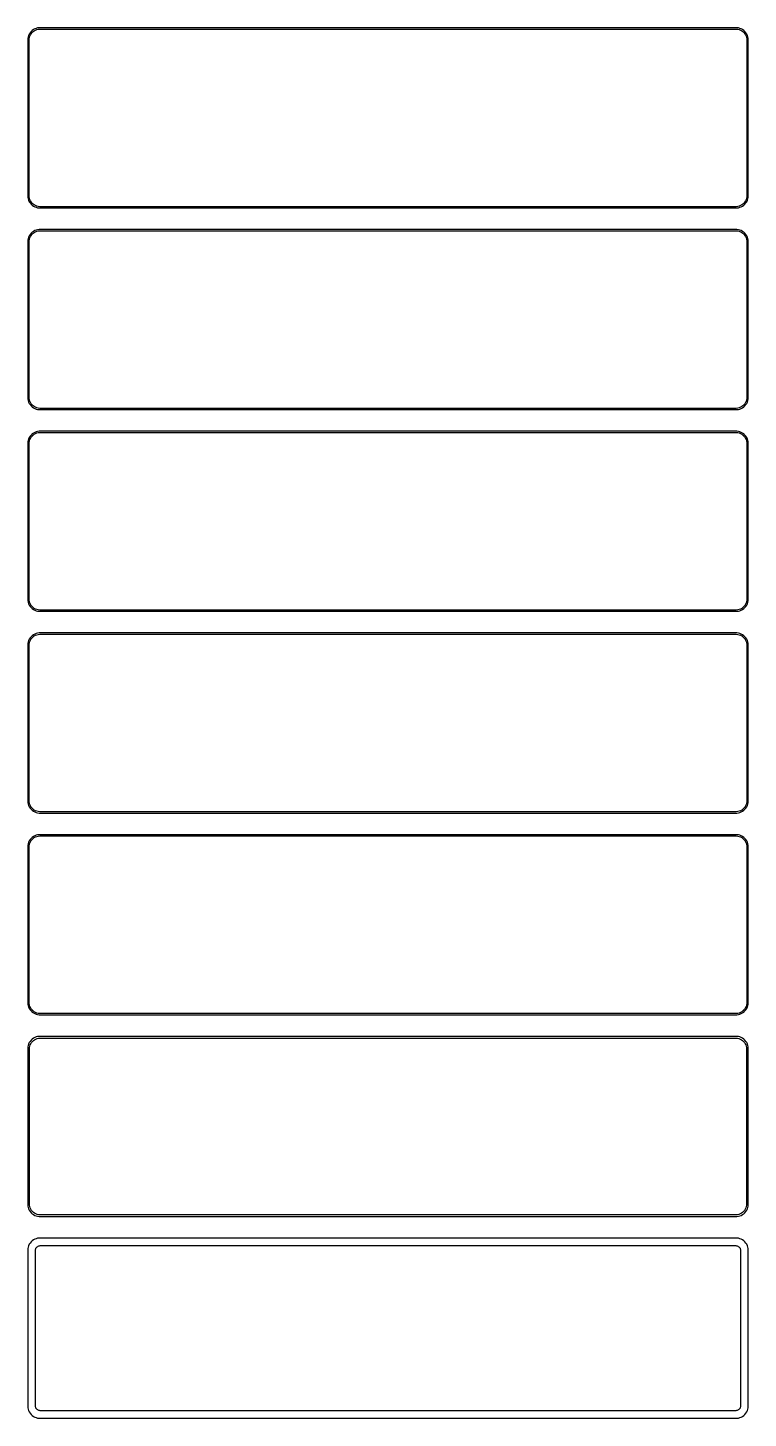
# Model space of a CAD drawing. Header units: metres. Extents: x -150 to 150, y 1223 to 2473.
# Drawn here: x -150 to 150, y 1223 to 1801 of the extents above; entities that cross this region are included whole.
import ezdxf

# ---------------------------------------------------------------- set-up
doc = ezdxf.new("R2010")
doc.units = ezdxf.units.M

msp = doc.modelspace()

# ---------------------------------------------------------------- linework, layer by layer
for p, q in [((-147.679, 1800.72), (-148.187, 1800.35)), ((-147.129, 1801.02), (-147.679, 1800.72)), ((-146.545, 1801.26), (-147.129, 1801.02)), ((-146.772, 1800.55), (-146.218, 1800.77)), ((-145.937, 1801.41), (-146.545, 1801.26)), ((-146.218, 1800.77), (-145.64, 1800.92)), ((-145.314, 1801.49), (-145.937, 1801.41)), ((-145.64, 1800.92), (-145.048, 1800.99)), ((145.314, 1801.49), (-145.314, 1801.49)), ((-145.048, 1800.99), (145.048, 1800.99)), ((145.048, 1800.99), (145.64, 1800.92)), ((145.937, 1801.41), (145.314, 1801.49)), ((145.64, 1800.92), (146.218, 1800.77)), ((146.545, 1801.26), (145.937, 1801.41)), ((146.218, 1800.77), (146.772, 1800.55)), ((147.129, 1801.02), (146.545, 1801.26)), ((147.679, 1800.72), (147.129, 1801.02)), ((148.187, 1800.35), (147.679, 1800.72)), ((-149.961, 1797.13), (-150, 1796.5)), ((-150, 1796.5), (-150, 1731.5)), ((-149.843, 1797.74), (-149.961, 1797.13)), ((-149.649, 1798.34), (-149.843, 1797.74)), ((-149.382, 1798.91), (-149.649, 1798.34)), ((-149.5, 1796.25), (-149.463, 1796.85)), ((-149.5, 1731.75), (-149.5, 1796.25)), ((-149.463, 1796.85), (-149.351, 1797.43)), ((-149.045, 1799.44), (-149.382, 1798.91)), ((-149.351, 1797.43), (-149.166, 1798)), ((-149.166, 1798), (-148.912, 1798.54)), ((-148.645, 1799.92), (-149.045, 1799.44)), ((-148.912, 1798.54), (-148.593, 1799.04)), ((-148.187, 1800.35), (-148.645, 1799.92)), ((-148.593, 1799.04), (-148.213, 1799.5)), ((-148.213, 1799.5), (-147.778, 1799.91)), ((-147.778, 1799.91), (-147.295, 1800.26)), ((-147.295, 1800.26), (-146.772, 1800.55)), ((146.772, 1800.55), (147.295, 1800.26)), ((147.295, 1800.26), (147.778, 1799.91)), ((147.778, 1799.91), (148.213, 1799.5)), ((148.645, 1799.92), (148.187, 1800.35)), ((148.213, 1799.5), (148.593, 1799.04)), ((148.593, 1799.04), (148.912, 1798.54)), ((149.045, 1799.44), (148.645, 1799.92)), ((148.912, 1798.54), (149.166, 1798)), ((149.382, 1798.91), (149.045, 1799.44)), ((149.166, 1798), (149.351, 1797.43)), ((149.351, 1797.43), (149.463, 1796.85)), ((149.649, 1798.34), (149.382, 1798.91)), ((149.463, 1796.85), (149.5, 1796.25)), ((149.5, 1796.25), (149.5, 1731.75)), ((149.843, 1797.74), (149.649, 1798.34)), ((149.961, 1797.13), (149.843, 1797.74)), ((150, 1796.5), (149.961, 1797.13)), ((150, 1731.5), (150, 1796.5)), ((-150, 1731.5), (-149.961, 1730.87)), ((-149.463, 1731.15), (-149.5, 1731.75)), ((149.5, 1731.75), (149.463, 1731.15)), ((149.961, 1730.87), (150, 1731.5)), ((-149.961, 1730.87), (-149.843, 1730.26)), ((-149.843, 1730.26), (-149.649, 1729.66)), ((-149.649, 1729.66), (-149.382, 1729.09)), ((-149.351, 1730.57), (-149.463, 1731.15)), ((-149.382, 1729.09), (-149.045, 1728.56)), ((-149.166, 1730), (-149.351, 1730.57)), ((-148.912, 1729.46), (-149.166, 1730)), ((-149.045, 1728.56), (-148.645, 1728.08)), ((-148.593, 1728.96), (-148.912, 1729.46)), ((-148.645, 1728.08), (-148.187, 1727.65)), ((-148.213, 1728.5), (-148.593, 1728.96)), ((-147.778, 1728.09), (-148.213, 1728.5)), ((-148.187, 1727.65), (-147.679, 1727.28)), ((-147.295, 1727.74), (-147.778, 1728.09)), ((-147.679, 1727.28), (-147.129, 1726.98)), ((-146.772, 1727.45), (-147.295, 1727.74)), ((-147.129, 1726.98), (-146.545, 1726.74)), ((-146.218, 1727.23), (-146.772, 1727.45)), ((-146.545, 1726.74), (-145.937, 1726.59)), ((-145.64, 1727.08), (-146.218, 1727.23)), ((-145.937, 1726.59), (-145.314, 1726.51)), ((-145.048, 1727.01), (-145.64, 1727.08)), ((-145.314, 1726.51), (145.314, 1726.51)), ((145.048, 1727.01), (-145.048, 1727.01)), ((145.64, 1727.08), (145.048, 1727.01)), ((145.314, 1726.51), (145.937, 1726.59)), ((146.218, 1727.23), (145.64, 1727.08)), ((145.937, 1726.59), (146.545, 1726.74)), ((146.772, 1727.45), (146.218, 1727.23)), ((146.545, 1726.74), (147.129, 1726.98)), ((147.295, 1727.74), (146.772, 1727.45)), ((147.129, 1726.98), (147.679, 1727.28)), ((147.778, 1728.09), (147.295, 1727.74)), ((147.679, 1727.28), (148.187, 1727.65)), ((148.213, 1728.5), (147.778, 1728.09)), ((148.187, 1727.65), (148.645, 1728.08)), ((148.593, 1728.96), (148.213, 1728.5)), ((148.912, 1729.46), (148.593, 1728.96)), ((148.645, 1728.08), (149.045, 1728.56)), ((149.166, 1730), (148.912, 1729.46)), ((149.045, 1728.56), (149.382, 1729.09)), ((149.351, 1730.57), (149.166, 1730)), ((149.463, 1731.15), (149.351, 1730.57)), ((149.382, 1729.09), (149.649, 1729.66)), ((149.649, 1729.66), (149.843, 1730.26)), ((149.843, 1730.26), (149.961, 1730.87)), ((-149.649, 1714.34), (-149.843, 1713.74)), ((-149.382, 1714.91), (-149.649, 1714.34)), ((-149.045, 1715.44), (-149.382, 1714.91)), ((-149.351, 1713.43), (-149.166, 1714)), ((-149.166, 1714), (-148.912, 1714.54)), ((-148.645, 1715.92), (-149.045, 1715.44)), ((-148.912, 1714.54), (-148.593, 1715.04)), ((-148.187, 1716.35), (-148.645, 1715.92)), ((-148.593, 1715.04), (-148.213, 1715.5)), ((-148.213, 1715.5), (-147.778, 1715.91)), ((-147.679, 1716.72), (-148.187, 1716.35)), ((-147.778, 1715.91), (-147.295, 1716.26)), ((-147.129, 1717.02), (-147.679, 1716.72)), ((-147.295, 1716.26), (-146.772, 1716.55)), ((-146.545, 1717.26), (-147.129, 1717.02)), ((-146.772, 1716.55), (-146.218, 1716.77)), ((-145.937, 1717.41), (-146.545, 1717.26)), ((-146.218, 1716.77), (-145.64, 1716.92)), ((-145.314, 1717.49), (-145.937, 1717.41)), ((-145.64, 1716.92), (-145.048, 1716.99)), ((145.314, 1717.49), (-145.314, 1717.49)), ((-145.048, 1716.99), (145.048, 1716.99)), ((145.048, 1716.99), (145.64, 1716.92)), ((145.937, 1717.41), (145.314, 1717.49)), ((145.64, 1716.92), (146.218, 1716.77)), ((146.545, 1717.26), (145.937, 1717.41)), ((146.218, 1716.77), (146.772, 1716.55)), ((147.129, 1717.02), (146.545, 1717.26)), ((146.772, 1716.55), (147.295, 1716.26)), ((147.679, 1716.72), (147.129, 1717.02)), ((147.295, 1716.26), (147.778, 1715.91)), ((148.187, 1716.35), (147.679, 1716.72)), ((147.778, 1715.91), (148.213, 1715.5)), ((148.645, 1715.92), (148.187, 1716.35)), ((148.213, 1715.5), (148.593, 1715.04)), ((148.593, 1715.04), (148.912, 1714.54)), ((149.045, 1715.44), (148.645, 1715.92)), ((148.912, 1714.54), (149.166, 1714)), ((149.382, 1714.91), (149.045, 1715.44)), ((149.166, 1714), (149.351, 1713.43)), ((149.649, 1714.34), (149.382, 1714.91)), ((149.843, 1713.74), (149.649, 1714.34)), ((-149.961, 1713.13), (-150, 1712.5)), ((-150, 1712.5), (-150, 1647.5)), ((-149.843, 1713.74), (-149.961, 1713.13)), ((-149.5, 1712.25), (-149.463, 1712.85)), ((-149.5, 1647.75), (-149.5, 1712.25)), ((-149.463, 1712.85), (-149.351, 1713.43)), ((149.351, 1713.43), (149.463, 1712.85)), ((149.463, 1712.85), (149.5, 1712.25)), ((149.5, 1712.25), (149.5, 1647.75)), ((149.961, 1713.13), (149.843, 1713.74)), ((150, 1712.5), (149.961, 1713.13)), ((150, 1647.5), (150, 1712.5)), ((-150, 1647.5), (-149.961, 1646.87)), ((-149.961, 1646.87), (-149.843, 1646.26)), ((-149.843, 1646.26), (-149.649, 1645.66)), ((-149.649, 1645.66), (-149.382, 1645.09)), ((-149.463, 1647.15), (-149.5, 1647.75)), ((-149.351, 1646.57), (-149.463, 1647.15)), ((-149.382, 1645.09), (-149.045, 1644.56)), ((-149.166, 1646), (-149.351, 1646.57)), ((-148.912, 1645.46), (-149.166, 1646)), ((-149.045, 1644.56), (-148.645, 1644.08)), ((-148.593, 1644.96), (-148.912, 1645.46)), ((-148.213, 1644.5), (-148.593, 1644.96)), ((-147.778, 1644.09), (-148.213, 1644.5)), ((148.213, 1644.5), (147.778, 1644.09)), ((148.593, 1644.96), (148.213, 1644.5)), ((148.912, 1645.46), (148.593, 1644.96)), ((148.645, 1644.08), (149.045, 1644.56)), ((149.166, 1646), (148.912, 1645.46)), ((149.045, 1644.56), (149.382, 1645.09)), ((149.351, 1646.57), (149.166, 1646)), ((149.463, 1647.15), (149.351, 1646.57)), ((149.382, 1645.09), (149.649, 1645.66)), ((149.5, 1647.75), (149.463, 1647.15)), ((149.649, 1645.66), (149.843, 1646.26)), ((149.843, 1646.26), (149.961, 1646.87)), ((149.961, 1646.87), (150, 1647.5)), ((-148.645, 1644.08), (-148.187, 1643.65)), ((-148.187, 1643.65), (-147.679, 1643.28)), ((-147.295, 1643.74), (-147.778, 1644.09)), ((-147.679, 1643.28), (-147.129, 1642.98)), ((-146.772, 1643.45), (-147.295, 1643.74)), ((-147.129, 1642.98), (-146.545, 1642.74)), ((-146.218, 1643.23), (-146.772, 1643.45)), ((-146.545, 1642.74), (-145.937, 1642.59)), ((-145.64, 1643.08), (-146.218, 1643.23)), ((-145.937, 1642.59), (-145.314, 1642.51)), ((-145.048, 1643.01), (-145.64, 1643.08)), ((-145.314, 1642.51), (145.314, 1642.51)), ((145.048, 1643.01), (-145.048, 1643.01)), ((145.64, 1643.08), (145.048, 1643.01)), ((145.314, 1642.51), (145.937, 1642.59)), ((146.218, 1643.23), (145.64, 1643.08)), ((145.937, 1642.59), (146.545, 1642.74)), ((146.772, 1643.45), (146.218, 1643.23)), ((146.545, 1642.74), (147.129, 1642.98)), ((147.295, 1643.74), (146.772, 1643.45)), ((147.129, 1642.98), (147.679, 1643.28)), ((147.778, 1644.09), (147.295, 1643.74)), ((147.679, 1643.28), (148.187, 1643.65)), ((148.187, 1643.65), (148.645, 1644.08)), ((-147.129, 1633.02), (-147.679, 1632.72)), ((-146.545, 1633.26), (-147.129, 1633.02)), ((-146.772, 1632.55), (-146.218, 1632.77)), ((-145.937, 1633.41), (-146.545, 1633.26)), ((-146.218, 1632.77), (-145.64, 1632.92)), ((-145.314, 1633.49), (-145.937, 1633.41)), ((-145.64, 1632.92), (-145.048, 1632.99)), ((145.314, 1633.49), (-145.314, 1633.49)), ((-145.048, 1632.99), (145.048, 1632.99)), ((145.048, 1632.99), (145.64, 1632.92)), ((145.937, 1633.41), (145.314, 1633.49)), ((145.64, 1632.92), (146.218, 1632.77)), ((146.545, 1633.26), (145.937, 1633.41)), ((146.218, 1632.77), (146.772, 1632.55)), ((147.129, 1633.02), (146.545, 1633.26)), ((147.679, 1632.72), (147.129, 1633.02)), ((-149.961, 1629.13), (-150, 1628.5)), ((-150, 1628.5), (-150, 1563.5)), ((-149.843, 1629.74), (-149.961, 1629.13)), ((-149.649, 1630.34), (-149.843, 1629.74)), ((-149.382, 1630.91), (-149.649, 1630.34)), ((-149.5, 1628.25), (-149.463, 1628.85)), ((-149.5, 1563.75), (-149.5, 1628.25)), ((-149.463, 1628.85), (-149.351, 1629.43)), ((-149.045, 1631.44), (-149.382, 1630.91)), ((-149.351, 1629.43), (-149.166, 1630)), ((-149.166, 1630), (-148.912, 1630.54)), ((-148.645, 1631.92), (-149.045, 1631.44)), ((-148.912, 1630.54), (-148.593, 1631.04)), ((-148.187, 1632.35), (-148.645, 1631.92)), ((-148.593, 1631.04), (-148.213, 1631.5)), ((-148.213, 1631.5), (-147.778, 1631.91)), ((-147.679, 1632.72), (-148.187, 1632.35)), ((-147.778, 1631.91), (-147.295, 1632.26)), ((-147.295, 1632.26), (-146.772, 1632.55)), ((146.772, 1632.55), (147.295, 1632.26)), ((147.295, 1632.26), (147.778, 1631.91)), ((148.187, 1632.35), (147.679, 1632.72)), ((147.778, 1631.91), (148.213, 1631.5)), ((148.645, 1631.92), (148.187, 1632.35)), ((148.213, 1631.5), (148.593, 1631.04)), ((148.593, 1631.04), (148.912, 1630.54)), ((149.045, 1631.44), (148.645, 1631.92)), ((148.912, 1630.54), (149.166, 1630)), ((149.382, 1630.91), (149.045, 1631.44)), ((149.166, 1630), (149.351, 1629.43)), ((149.351, 1629.43), (149.463, 1628.85)), ((149.649, 1630.34), (149.382, 1630.91)), ((149.463, 1628.85), (149.5, 1628.25)), ((149.5, 1628.25), (149.5, 1563.75)), ((149.843, 1629.74), (149.649, 1630.34)), ((149.961, 1629.13), (149.843, 1629.74)), ((150, 1628.5), (149.961, 1629.13)), ((150, 1563.5), (150, 1628.5)), ((-150, 1563.5), (-149.961, 1562.87)), ((-149.463, 1563.15), (-149.5, 1563.75)), ((149.5, 1563.75), (149.463, 1563.15)), ((149.961, 1562.87), (150, 1563.5)), ((-149.961, 1562.87), (-149.843, 1562.26)), ((-149.843, 1562.26), (-149.649, 1561.66)), ((-149.649, 1561.66), (-149.382, 1561.09)), ((-149.351, 1562.57), (-149.463, 1563.15)), ((-149.382, 1561.09), (-149.045, 1560.56)), ((-149.166, 1562), (-149.351, 1562.57)), ((-148.912, 1561.46), (-149.166, 1562)), ((-149.045, 1560.56), (-148.645, 1560.08)), ((-148.593, 1560.96), (-148.912, 1561.46)), ((-148.645, 1560.08), (-148.187, 1559.65)), ((-148.213, 1560.5), (-148.593, 1560.96)), ((-147.778, 1560.09), (-148.213, 1560.5)), ((-148.187, 1559.65), (-147.679, 1559.28)), ((-147.295, 1559.74), (-147.778, 1560.09)), ((-147.679, 1559.28), (-147.129, 1558.98)), ((-146.772, 1559.45), (-147.295, 1559.74)), ((-147.129, 1558.98), (-146.545, 1558.74)), ((-146.218, 1559.23), (-146.772, 1559.45)), ((-146.545, 1558.74), (-145.937, 1558.59)), ((-145.64, 1559.08), (-146.218, 1559.23)), ((-145.937, 1558.59), (-145.314, 1558.51)), ((-145.048, 1559.01), (-145.64, 1559.08)), ((-145.314, 1558.51), (145.314, 1558.51)), ((145.048, 1559.01), (-145.048, 1559.01)), ((145.64, 1559.08), (145.048, 1559.01)), ((145.314, 1558.51), (145.937, 1558.59)), ((146.218, 1559.23), (145.64, 1559.08)), ((145.937, 1558.59), (146.545, 1558.74)), ((146.772, 1559.45), (146.218, 1559.23)), ((146.545, 1558.74), (147.129, 1558.98)), ((147.295, 1559.74), (146.772, 1559.45)), ((147.129, 1558.98), (147.679, 1559.28)), ((147.778, 1560.09), (147.295, 1559.74)), ((147.679, 1559.28), (148.187, 1559.65)), ((148.213, 1560.5), (147.778, 1560.09)), ((148.187, 1559.65), (148.645, 1560.08)), ((148.593, 1560.96), (148.213, 1560.5)), ((148.912, 1561.46), (148.593, 1560.96)), ((148.645, 1560.08), (149.045, 1560.56)), ((149.166, 1562), (148.912, 1561.46)), ((149.045, 1560.56), (149.382, 1561.09)), ((149.351, 1562.57), (149.166, 1562)), ((149.463, 1563.15), (149.351, 1562.57)), ((149.382, 1561.09), (149.649, 1561.66)), ((149.649, 1561.66), (149.843, 1562.26)), ((149.843, 1562.26), (149.961, 1562.87)), ((-149.649, 1546.34), (-149.843, 1545.74)), ((-149.382, 1546.91), (-149.649, 1546.34)), ((-149.045, 1547.44), (-149.382, 1546.91)), ((-149.351, 1545.43), (-149.166, 1546)), ((-149.166, 1546), (-148.912, 1546.54)), ((-148.645, 1547.92), (-149.045, 1547.44)), ((-148.912, 1546.54), (-148.593, 1547.04)), ((-148.187, 1548.35), (-148.645, 1547.92)), ((-148.593, 1547.04), (-148.213, 1547.5)), ((-148.213, 1547.5), (-147.778, 1547.91)), ((-147.679, 1548.72), (-148.187, 1548.35)), ((-147.778, 1547.91), (-147.295, 1548.26)), ((-147.129, 1549.02), (-147.679, 1548.72)), ((-147.295, 1548.26), (-146.772, 1548.55)), ((-146.545, 1549.26), (-147.129, 1549.02)), ((-146.772, 1548.55), (-146.218, 1548.77)), ((-145.937, 1549.41), (-146.545, 1549.26)), ((-146.218, 1548.77), (-145.64, 1548.92)), ((-145.314, 1549.49), (-145.937, 1549.41)), ((-145.64, 1548.92), (-145.048, 1548.99)), ((145.314, 1549.49), (-145.314, 1549.49)), ((-145.048, 1548.99), (145.048, 1548.99)), ((145.048, 1548.99), (145.64, 1548.92)), ((145.937, 1549.41), (145.314, 1549.49)), ((145.64, 1548.92), (146.218, 1548.77)), ((146.545, 1549.26), (145.937, 1549.41)), ((146.218, 1548.77), (146.772, 1548.55)), ((147.129, 1549.02), (146.545, 1549.26)), ((146.772, 1548.55), (147.295, 1548.26)), ((147.679, 1548.72), (147.129, 1549.02)), ((147.295, 1548.26), (147.778, 1547.91)), ((148.187, 1548.35), (147.679, 1548.72)), ((147.778, 1547.91), (148.213, 1547.5)), ((148.645, 1547.92), (148.187, 1548.35)), ((148.213, 1547.5), (148.593, 1547.04)), ((148.593, 1547.04), (148.912, 1546.54)), ((149.045, 1547.44), (148.645, 1547.92)), ((148.912, 1546.54), (149.166, 1546)), ((149.382, 1546.91), (149.045, 1547.44)), ((149.166, 1546), (149.351, 1545.43)), ((149.649, 1546.34), (149.382, 1546.91)), ((149.843, 1545.74), (149.649, 1546.34)), ((-149.961, 1545.13), (-150, 1544.5)), ((-150, 1544.5), (-150, 1479.5)), ((-149.843, 1545.74), (-149.961, 1545.13)), ((-149.5, 1544.25), (-149.463, 1544.85)), ((-149.5, 1479.75), (-149.5, 1544.25)), ((-149.463, 1544.85), (-149.351, 1545.43)), ((149.351, 1545.43), (149.463, 1544.85)), ((149.463, 1544.85), (149.5, 1544.25)), ((149.5, 1544.25), (149.5, 1479.75)), ((149.961, 1545.13), (149.843, 1545.74)), ((150, 1544.5), (149.961, 1545.13)), ((150, 1479.5), (150, 1544.5)), ((-150, 1479.5), (-149.961, 1478.87)), ((-149.961, 1478.87), (-149.843, 1478.26)), ((-149.843, 1478.26), (-149.649, 1477.66)), ((-149.649, 1477.66), (-149.382, 1477.09)), ((-149.463, 1479.15), (-149.5, 1479.75)), ((-149.351, 1478.57), (-149.463, 1479.15)), ((-149.382, 1477.09), (-149.045, 1476.56)), ((-149.166, 1478), (-149.351, 1478.57)), ((-148.912, 1477.46), (-149.166, 1478)), ((-149.045, 1476.56), (-148.645, 1476.08)), ((-148.593, 1476.96), (-148.912, 1477.46)), ((-148.213, 1476.5), (-148.593, 1476.96)), ((-147.778, 1476.09), (-148.213, 1476.5)), ((148.213, 1476.5), (147.778, 1476.09)), ((148.593, 1476.96), (148.213, 1476.5)), ((148.912, 1477.46), (148.593, 1476.96)), ((148.645, 1476.08), (149.045, 1476.56)), ((149.166, 1478), (148.912, 1477.46)), ((149.045, 1476.56), (149.382, 1477.09)), ((149.351, 1478.57), (149.166, 1478)), ((149.463, 1479.15), (149.351, 1478.57)), ((149.382, 1477.09), (149.649, 1477.66)), ((149.5, 1479.75), (149.463, 1479.15)), ((149.649, 1477.66), (149.843, 1478.26)), ((149.843, 1478.26), (149.961, 1478.87)), ((149.961, 1478.87), (150, 1479.5)), ((-148.645, 1476.08), (-148.187, 1475.65)), ((-148.187, 1475.65), (-147.679, 1475.28)), ((-147.295, 1475.74), (-147.778, 1476.09)), ((-147.679, 1475.28), (-147.129, 1474.98)), ((-146.772, 1475.45), (-147.295, 1475.74)), ((-147.129, 1474.98), (-146.545, 1474.74)), ((-146.218, 1475.23), (-146.772, 1475.45)), ((-146.545, 1474.74), (-145.937, 1474.59)), ((-145.64, 1475.08), (-146.218, 1475.23)), ((-145.937, 1474.59), (-145.314, 1474.51)), ((-145.048, 1475.01), (-145.64, 1475.08)), ((-145.314, 1474.51), (145.314, 1474.51)), ((145.048, 1475.01), (-145.048, 1475.01)), ((145.64, 1475.08), (145.048, 1475.01)), ((145.314, 1474.51), (145.937, 1474.59)), ((146.218, 1475.23), (145.64, 1475.08)), ((145.937, 1474.59), (146.545, 1474.74)), ((146.772, 1475.45), (146.218, 1475.23)), ((146.545, 1474.74), (147.129, 1474.98)), ((147.295, 1475.74), (146.772, 1475.45)), ((147.129, 1474.98), (147.679, 1475.28)), ((147.778, 1476.09), (147.295, 1475.74)), ((147.679, 1475.28), (148.187, 1475.65)), ((148.187, 1475.65), (148.645, 1476.08)), ((-147.129, 1465.02), (-147.679, 1464.72)), ((-146.545, 1465.26), (-147.129, 1465.02)), ((-145.937, 1465.41), (-146.545, 1465.26)), ((-146.218, 1464.77), (-145.64, 1464.92)), ((-145.314, 1465.49), (-145.937, 1465.41)), ((-145.64, 1464.92), (-145.048, 1464.99)), ((145.314, 1465.49), (-145.314, 1465.49)), ((-145.048, 1464.99), (145.048, 1464.99)), ((145.048, 1464.99), (145.64, 1464.92)), ((145.937, 1465.41), (145.314, 1465.49)), ((145.64, 1464.92), (146.218, 1464.77)), ((146.545, 1465.26), (145.937, 1465.41)), ((147.129, 1465.02), (146.545, 1465.26)), ((147.679, 1464.72), (147.129, 1465.02)), ((-149.961, 1461.13), (-150, 1460.5)), ((-150, 1460.5), (-150, 1395.5)), ((-149.843, 1461.74), (-149.961, 1461.13)), ((-149.649, 1462.34), (-149.843, 1461.74)), ((-149.382, 1462.91), (-149.649, 1462.34)), ((-149.5, 1460.25), (-149.463, 1460.85)), ((-149.5, 1395.75), (-149.5, 1460.25)), ((-149.463, 1460.85), (-149.351, 1461.43)), ((-149.045, 1463.44), (-149.382, 1462.91)), ((-149.351, 1461.43), (-149.166, 1462)), ((-149.166, 1462), (-148.912, 1462.54)), ((-148.645, 1463.92), (-149.045, 1463.44)), ((-148.912, 1462.54), (-148.593, 1463.04)), ((-148.187, 1464.35), (-148.645, 1463.92)), ((-148.593, 1463.04), (-148.213, 1463.5)), ((-148.213, 1463.5), (-147.778, 1463.91)), ((-147.679, 1464.72), (-148.187, 1464.35)), ((-147.778, 1463.91), (-147.295, 1464.26)), ((-147.295, 1464.26), (-146.772, 1464.55)), ((-146.772, 1464.55), (-146.218, 1464.77)), ((146.218, 1464.77), (146.772, 1464.55)), ((146.772, 1464.55), (147.295, 1464.26)), ((147.295, 1464.26), (147.778, 1463.91)), ((148.187, 1464.35), (147.679, 1464.72)), ((147.778, 1463.91), (148.213, 1463.5)), ((148.645, 1463.92), (148.187, 1464.35)), ((148.213, 1463.5), (148.593, 1463.04)), ((148.593, 1463.04), (148.912, 1462.54)), ((149.045, 1463.44), (148.645, 1463.92)), ((148.912, 1462.54), (149.166, 1462)), ((149.382, 1462.91), (149.045, 1463.44)), ((149.166, 1462), (149.351, 1461.43)), ((149.351, 1461.43), (149.463, 1460.85)), ((149.649, 1462.34), (149.382, 1462.91)), ((149.463, 1460.85), (149.5, 1460.25)), ((149.5, 1460.25), (149.5, 1395.75)), ((149.843, 1461.74), (149.649, 1462.34)), ((149.961, 1461.13), (149.843, 1461.74)), ((150, 1460.5), (149.961, 1461.13)), ((150, 1395.5), (150, 1460.5)), ((-150, 1395.5), (-149.961, 1394.87)), ((-149.463, 1395.15), (-149.5, 1395.75)), ((149.5, 1395.75), (149.463, 1395.15)), ((149.961, 1394.87), (150, 1395.5)), ((-149.961, 1394.87), (-149.843, 1394.26)), ((-149.843, 1394.26), (-149.649, 1393.66)), ((-149.649, 1393.66), (-149.382, 1393.09)), ((-149.351, 1394.57), (-149.463, 1395.15)), ((-149.382, 1393.09), (-149.045, 1392.56)), ((-149.166, 1394), (-149.351, 1394.57)), ((-148.912, 1393.46), (-149.166, 1394)), ((-149.045, 1392.56), (-148.645, 1392.08)), ((-148.593, 1392.96), (-148.912, 1393.46)), ((-148.645, 1392.08), (-148.187, 1391.65)), ((-148.213, 1392.5), (-148.593, 1392.96)), ((-147.778, 1392.09), (-148.213, 1392.5)), ((-148.187, 1391.65), (-147.679, 1391.28)), ((-147.295, 1391.74), (-147.778, 1392.09)), ((-147.679, 1391.28), (-147.129, 1390.98)), ((-146.772, 1391.45), (-147.295, 1391.74)), ((-147.129, 1390.98), (-146.545, 1390.74)), ((-146.218, 1391.23), (-146.772, 1391.45)), ((-146.545, 1390.74), (-145.937, 1390.59)), ((-145.64, 1391.08), (-146.218, 1391.23)), ((-145.937, 1390.59), (-145.314, 1390.51)), ((-145.048, 1391.01), (-145.64, 1391.08)), ((-145.314, 1390.51), (145.314, 1390.51)), ((145.048, 1391.01), (-145.048, 1391.01)), ((145.64, 1391.08), (145.048, 1391.01)), ((145.314, 1390.51), (145.937, 1390.59)), ((146.218, 1391.23), (145.64, 1391.08)), ((145.937, 1390.59), (146.545, 1390.74)), ((146.772, 1391.45), (146.218, 1391.23)), ((146.545, 1390.74), (147.129, 1390.98)), ((147.295, 1391.74), (146.772, 1391.45)), ((147.129, 1390.98), (147.679, 1391.28)), ((147.778, 1392.09), (147.295, 1391.74)), ((147.679, 1391.28), (148.187, 1391.65)), ((148.213, 1392.5), (147.778, 1392.09)), ((148.187, 1391.65), (148.645, 1392.08)), ((148.593, 1392.96), (148.213, 1392.5)), ((148.912, 1393.46), (148.593, 1392.96)), ((148.645, 1392.08), (149.045, 1392.56)), ((149.166, 1394), (148.912, 1393.46)), ((149.045, 1392.56), (149.382, 1393.09)), ((149.351, 1394.57), (149.166, 1394)), ((149.463, 1395.15), (149.351, 1394.57)), ((149.382, 1393.09), (149.649, 1393.66)), ((149.649, 1393.66), (149.843, 1394.26)), ((149.843, 1394.26), (149.961, 1394.87)), ((-149.649, 1378.34), (-149.843, 1377.74)), ((-149.382, 1378.91), (-149.649, 1378.34)), ((-149.045, 1379.44), (-149.382, 1378.91)), ((-148.645, 1379.92), (-149.045, 1379.44)), ((-149.007, 1377.94), (-148.762, 1378.46)), ((-148.762, 1378.46), (-148.454, 1378.94)), ((-148.187, 1380.35), (-148.645, 1379.92)), ((-148.454, 1378.94), (-148.088, 1379.38)), ((-147.679, 1380.72), (-148.187, 1380.35)), ((-148.088, 1379.38), (-147.668, 1379.78)), ((-147.129, 1381.02), (-147.679, 1380.72)), ((-147.668, 1379.78), (-147.203, 1380.12)), ((-147.203, 1380.12), (-146.699, 1380.39)), ((-146.545, 1381.26), (-147.129, 1381.02)), ((-146.699, 1380.39), (-146.165, 1380.6)), ((-145.937, 1381.41), (-146.545, 1381.26)), ((-146.165, 1380.6), (-145.608, 1380.75)), ((-145.314, 1381.49), (-145.937, 1381.41)), ((-145.608, 1380.75), (-145.037, 1380.82)), ((145.314, 1381.49), (-145.314, 1381.49)), ((-145.037, 1380.82), (145.037, 1380.82)), ((145.037, 1380.82), (145.608, 1380.75)), ((145.937, 1381.41), (145.314, 1381.49)), ((145.608, 1380.75), (146.165, 1380.6)), ((146.545, 1381.26), (145.937, 1381.41)), ((146.165, 1380.6), (146.699, 1380.39)), ((147.129, 1381.02), (146.545, 1381.26)), ((146.699, 1380.39), (147.203, 1380.12)), ((147.679, 1380.72), (147.129, 1381.02)), ((147.203, 1380.12), (147.668, 1379.78)), ((147.668, 1379.78), (148.088, 1379.38)), ((148.187, 1380.35), (147.679, 1380.72)), ((148.088, 1379.38), (148.454, 1378.94)), ((148.645, 1379.92), (148.187, 1380.35)), ((148.454, 1378.94), (148.762, 1378.46)), ((149.045, 1379.44), (148.645, 1379.92)), ((148.762, 1378.46), (149.007, 1377.94)), ((149.382, 1378.91), (149.045, 1379.44)), ((149.649, 1378.34), (149.382, 1378.91)), ((149.843, 1377.74), (149.649, 1378.34)), ((-149.961, 1377.13), (-150, 1376.5)), ((-150, 1376.5), (-150, 1311.5)), ((-149.843, 1377.74), (-149.961, 1377.13)), ((-149.328, 1376.25), (-149.292, 1376.82)), ((-149.328, 1311.75), (-149.328, 1376.25)), ((-149.292, 1376.82), (-149.185, 1377.39)), ((-149.185, 1377.39), (-149.007, 1377.94)), ((149.007, 1377.94), (149.185, 1377.39)), ((149.185, 1377.39), (149.292, 1376.82)), ((149.292, 1376.82), (149.328, 1376.25)), ((149.328, 1376.25), (149.328, 1311.75)), ((149.961, 1377.13), (149.843, 1377.74)), ((150, 1376.5), (149.961, 1377.13)), ((150, 1311.5), (150, 1376.5)), ((-150, 1311.5), (-149.961, 1310.87)), ((-149.961, 1310.87), (-149.843, 1310.26)), ((-149.843, 1310.26), (-149.649, 1309.66)), ((-149.649, 1309.66), (-149.382, 1309.09)), ((-149.382, 1309.09), (-149.045, 1308.56)), ((-149.292, 1311.18), (-149.328, 1311.75)), ((-149.185, 1310.61), (-149.292, 1311.18)), ((-149.007, 1310.06), (-149.185, 1310.61)), ((-149.045, 1308.56), (-148.645, 1308.08)), ((-148.762, 1309.54), (-149.007, 1310.06)), ((-148.454, 1309.06), (-148.762, 1309.54)), ((-148.088, 1308.62), (-148.454, 1309.06)), ((-147.668, 1308.22), (-148.088, 1308.62)), ((148.088, 1308.62), (147.668, 1308.22)), ((148.454, 1309.06), (148.088, 1308.62)), ((148.762, 1309.54), (148.454, 1309.06)), ((148.645, 1308.08), (149.045, 1308.56)), ((149.007, 1310.06), (148.762, 1309.54)), ((149.185, 1310.61), (149.007, 1310.06)), ((149.045, 1308.56), (149.382, 1309.09)), ((149.292, 1311.18), (149.185, 1310.61)), ((149.328, 1311.75), (149.292, 1311.18)), ((149.382, 1309.09), (149.649, 1309.66)), ((149.649, 1309.66), (149.843, 1310.26)), ((149.843, 1310.26), (149.961, 1310.87)), ((149.961, 1310.87), (150, 1311.5)), ((-148.645, 1308.08), (-148.187, 1307.65)), ((-148.187, 1307.65), (-147.679, 1307.28)), ((-147.679, 1307.28), (-147.129, 1306.98)), ((-147.203, 1307.88), (-147.668, 1308.22)), ((-146.699, 1307.61), (-147.203, 1307.88)), ((-147.129, 1306.98), (-146.545, 1306.74)), ((-146.165, 1307.4), (-146.699, 1307.61)), ((-146.545, 1306.74), (-145.937, 1306.59)), ((-145.608, 1307.25), (-146.165, 1307.4)), ((-145.937, 1306.59), (-145.314, 1306.51)), ((-145.037, 1307.18), (-145.608, 1307.25)), ((-145.314, 1306.51), (145.314, 1306.51)), ((145.037, 1307.18), (-145.037, 1307.18)), ((145.608, 1307.25), (145.037, 1307.18)), ((145.314, 1306.51), (145.937, 1306.59)), ((146.165, 1307.4), (145.608, 1307.25)), ((145.937, 1306.59), (146.545, 1306.74)), ((146.699, 1307.61), (146.165, 1307.4)), ((146.545, 1306.74), (147.129, 1306.98)), ((147.203, 1307.88), (146.699, 1307.61)), ((147.129, 1306.98), (147.679, 1307.28)), ((147.668, 1308.22), (147.203, 1307.88)), ((147.679, 1307.28), (148.187, 1307.65)), ((148.187, 1307.65), (148.645, 1308.08)), ((-147.129, 1297.02), (-147.679, 1296.72)), ((-146.545, 1297.26), (-147.129, 1297.02)), ((-145.937, 1297.41), (-146.545, 1297.26)), ((-145.314, 1297.49), (-145.937, 1297.41)), ((145.314, 1297.49), (-145.314, 1297.49)), ((145.937, 1297.41), (145.314, 1297.49)), ((146.545, 1297.26), (145.937, 1297.41)), ((147.129, 1297.02), (146.545, 1297.26)), ((147.679, 1296.72), (147.129, 1297.02)), ((-149.961, 1293.13), (-150, 1292.5)), ((-150, 1292.5), (-150, 1227.5)), ((-149.843, 1293.74), (-149.961, 1293.13)), ((-149.649, 1294.34), (-149.843, 1293.74)), ((-149.382, 1294.91), (-149.649, 1294.34)), ((-149.045, 1295.44), (-149.382, 1294.91)), ((-148.645, 1295.92), (-149.045, 1295.44)), ((-148.187, 1296.35), (-148.645, 1295.92)), ((-147.679, 1296.72), (-148.187, 1296.35)), ((-146.86, 1292.25), (-146.843, 1292.51)), ((-146.86, 1227.75), (-146.86, 1292.25)), ((-146.843, 1292.51), (-146.793, 1292.77)), ((-146.793, 1292.77), (-146.711, 1293.03)), ((-146.711, 1293.03), (-146.599, 1293.27)), ((-146.599, 1293.27), (-146.457, 1293.49)), ((-146.457, 1293.49), (-146.288, 1293.69)), ((-146.288, 1293.69), (-146.095, 1293.88)), ((-146.095, 1293.88), (-145.88, 1294.03)), ((-145.88, 1294.03), (-145.648, 1294.16)), ((-145.648, 1294.16), (-145.402, 1294.26)), ((-145.402, 1294.26), (-145.145, 1294.32)), ((-145.145, 1294.32), (-144.882, 1294.36)), ((-144.882, 1294.36), (144.882, 1294.36)), ((144.882, 1294.36), (145.145, 1294.32)), ((145.145, 1294.32), (145.402, 1294.26)), ((145.402, 1294.26), (145.648, 1294.16)), ((145.648, 1294.16), (145.88, 1294.03)), ((145.88, 1294.03), (146.095, 1293.88)), ((146.095, 1293.88), (146.288, 1293.69)), ((146.288, 1293.69), (146.457, 1293.49)), ((146.457, 1293.49), (146.599, 1293.27)), ((146.599, 1293.27), (146.711, 1293.03)), ((146.711, 1293.03), (146.793, 1292.77)), ((146.793, 1292.77), (146.843, 1292.51)), ((146.843, 1292.51), (146.86, 1292.25)), ((146.86, 1292.25), (146.86, 1227.75)), ((148.187, 1296.35), (147.679, 1296.72)), ((148.645, 1295.92), (148.187, 1296.35)), ((149.045, 1295.44), (148.645, 1295.92)), ((149.382, 1294.91), (149.045, 1295.44)), ((149.649, 1294.34), (149.382, 1294.91)), ((149.843, 1293.74), (149.649, 1294.34)), ((149.961, 1293.13), (149.843, 1293.74)), ((150, 1292.5), (149.961, 1293.13)), ((150, 1227.5), (150, 1292.5)), ((-150, 1227.5), (-149.961, 1226.87)), ((-146.843, 1227.49), (-146.86, 1227.75)), ((-146.793, 1227.23), (-146.843, 1227.49)), ((146.843, 1227.49), (146.793, 1227.23)), ((146.86, 1227.75), (146.843, 1227.49)), ((149.961, 1226.87), (150, 1227.5)), ((-149.961, 1226.87), (-149.843, 1226.26)), ((-149.843, 1226.26), (-149.649, 1225.66)), ((-149.649, 1225.66), (-149.382, 1225.09)), ((-149.382, 1225.09), (-149.045, 1224.56)), ((-149.045, 1224.56), (-148.645, 1224.08)), ((-148.645, 1224.08), (-148.187, 1223.65)), ((-148.187, 1223.65), (-147.679, 1223.28)), ((-147.679, 1223.28), (-147.129, 1222.98)), ((-147.129, 1222.98), (-146.545, 1222.74)), ((-146.711, 1226.97), (-146.793, 1227.23)), ((-146.599, 1226.73), (-146.711, 1226.97)), ((-146.457, 1226.51), (-146.599, 1226.73)), ((-146.545, 1222.74), (-145.937, 1222.59)), ((-146.288, 1226.31), (-146.457, 1226.51)), ((-146.095, 1226.12), (-146.288, 1226.31)), ((-145.88, 1225.97), (-146.095, 1226.12)), ((-145.937, 1222.59), (-145.314, 1222.51)), ((-145.648, 1225.84), (-145.88, 1225.97)), ((-145.402, 1225.74), (-145.648, 1225.84)), ((-145.145, 1225.68), (-145.402, 1225.74)), ((-145.314, 1222.51), (145.314, 1222.51)), ((-144.882, 1225.64), (-145.145, 1225.68)), ((144.882, 1225.64), (-144.882, 1225.64)), ((145.145, 1225.68), (144.882, 1225.64)), ((145.402, 1225.74), (145.145, 1225.68)), ((145.314, 1222.51), (145.937, 1222.59)), ((145.648, 1225.84), (145.402, 1225.74)), ((145.88, 1225.97), (145.648, 1225.84)), ((146.095, 1226.12), (145.88, 1225.97)), ((145.937, 1222.59), (146.545, 1222.74)), ((146.288, 1226.31), (146.095, 1226.12)), ((146.457, 1226.51), (146.288, 1226.31)), ((146.599, 1226.73), (146.457, 1226.51)), ((146.545, 1222.74), (147.129, 1222.98)), ((146.711, 1226.97), (146.599, 1226.73)), ((146.793, 1227.23), (146.711, 1226.97)), ((147.129, 1222.98), (147.679, 1223.28)), ((147.679, 1223.28), (148.187, 1223.65)), ((148.187, 1223.65), (148.645, 1224.08)), ((148.645, 1224.08), (149.045, 1224.56)), ((149.045, 1224.56), (149.382, 1225.09)), ((149.382, 1225.09), (149.649, 1225.66)), ((149.649, 1225.66), (149.843, 1226.26)), ((149.843, 1226.26), (149.961, 1226.87))]:
    msp.add_line(p, q)

doc.saveas('drawing.dxf')
